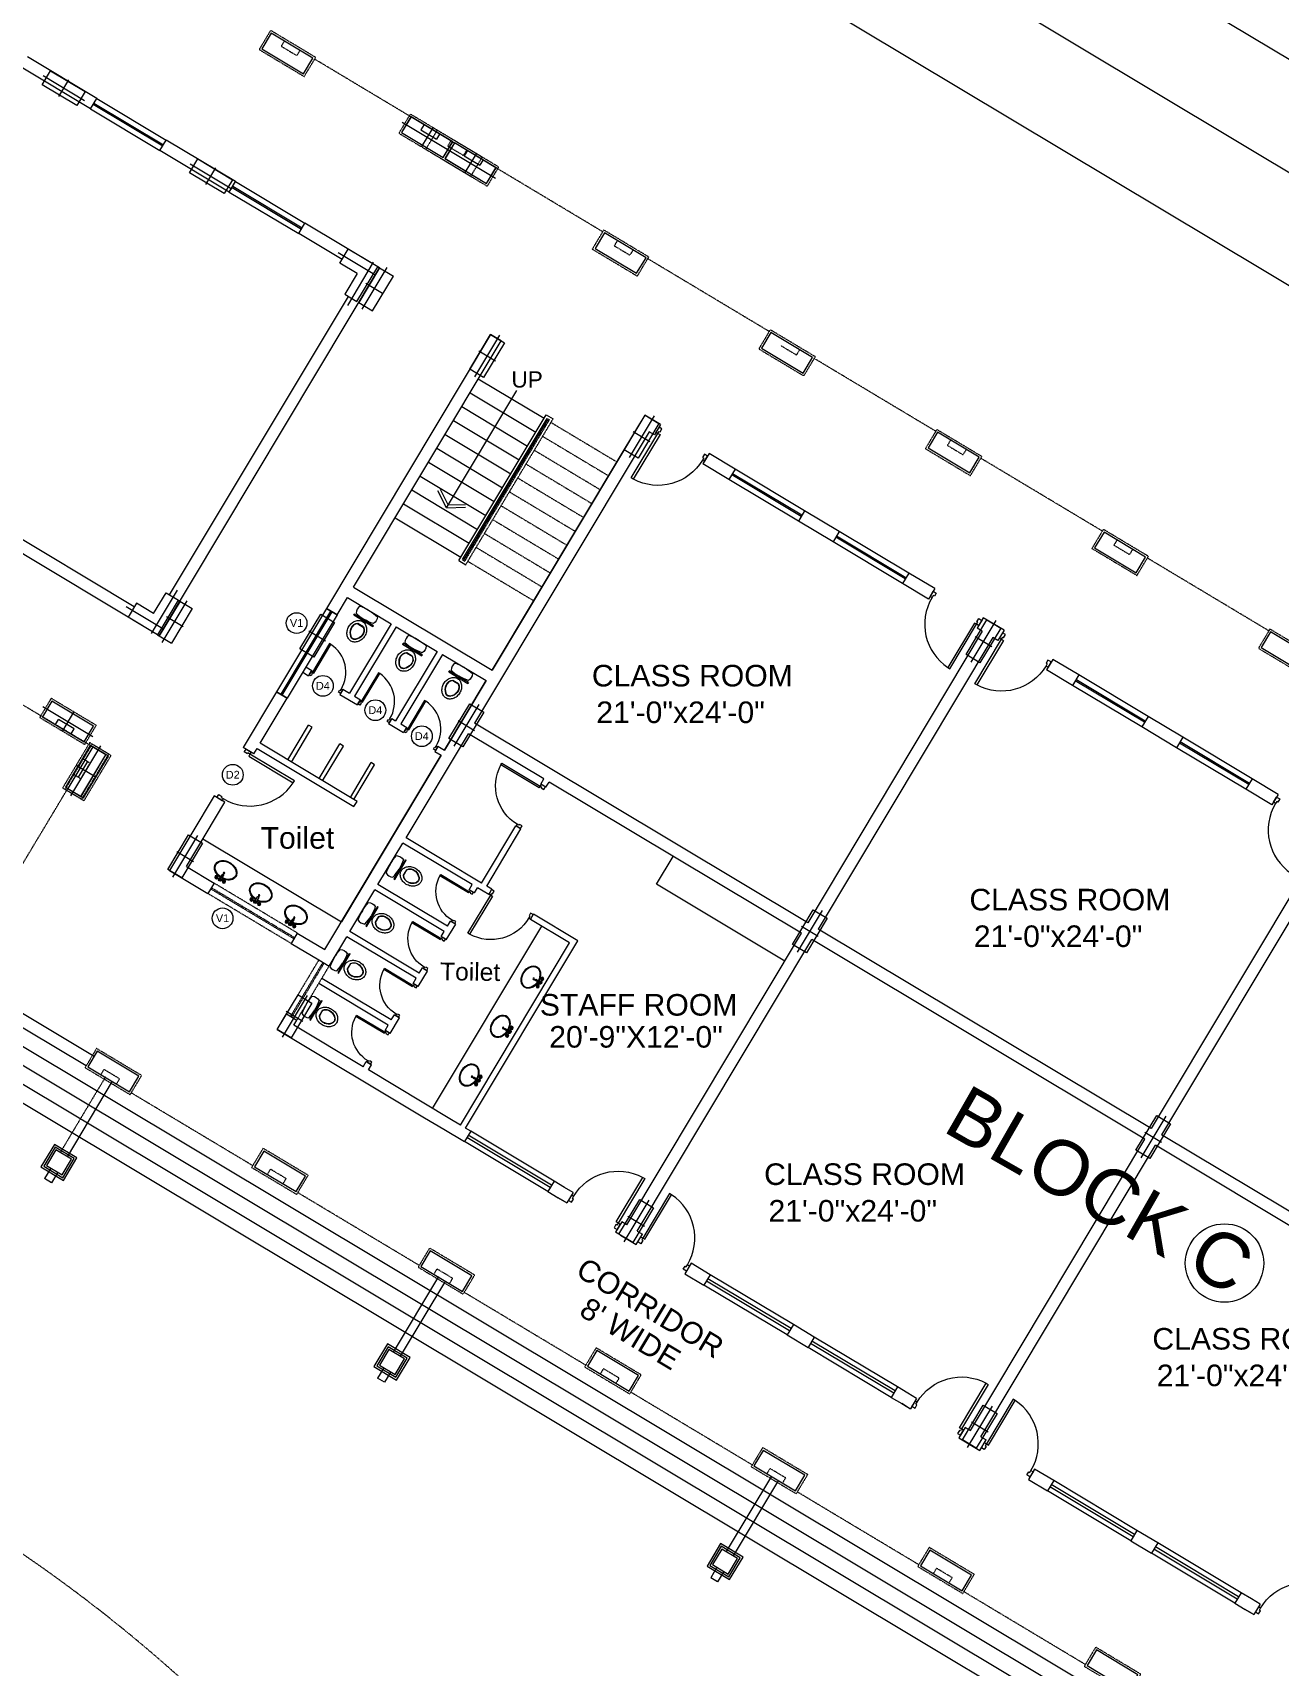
# Model space of a CAD drawing. Header units: inches. Extents: x -110725 to 51121, y 8404 to 44825.
# Drawn here: x 19856 to 20780, y 24195 to 25407 of the extents above; entities that cross this region are included whole.
import ezdxf
from ezdxf.enums import TextEntityAlignment as Align

# ---------------------------------------------------------------- set-up
doc = ezdxf.new("R2010")
doc.units = ezdxf.units.IN
doc.header["$LTSCALE"] = 0.1
doc.header["$MEASUREMENT"] = 0
doc.linetypes.add('DASHED', pattern=[0.75, 0.5, -0.25])
doc.linetypes.add('DASHED2', pattern=[0.375, 0.25, -0.125])
doc.layers.get('0').update_dxf_attribs({"color": 1, "lineweight": 0})
doc.layers.get('Defpoints').update_dxf_attribs({"lineweight": 0})
for name, color, linetype, lineweight in [('Col.', 4, 'Continuous', 0), ('dim', 252, 'Continuous', 0), ('DOOR', 32, 'Continuous', 0), ('FUR', 8, 'Continuous', 0), ('h', 8, 'Continuous', 0), ('HATCH', 5, 'Continuous', 5), ('PLUMBING', 8, 'Continuous', 0), ('stair', 5, 'Continuous', 0), ('TEXT', 3, 'Continuous', 0), ('WALL', 7, 'Continuous', 0), ('WIN', 160, 'Continuous', 0)]:
    doc.layers.add(name, color=color, linetype=linetype, lineweight=lineweight)
doc.styles.add('ARIAL', font='arial.ttf')
doc.styles.add('as', font='arial.ttf')
doc.styles.add('ATTR', font='romans.shx', dxfattribs={"width": 0.8, "height": 1.2})
doc.styles.add('EHSAN', font='arial.ttf', dxfattribs={"height": 54})
doc.dimstyles.new('DIM1', dxfattribs={"dimtxt": 54, "dimasz": 6, "dimexe": 6, "dimexo": 3, "dimgap": 1, "dimtad": 0, "dimzin": 0, "dimdsep": 46, "dimlunit": 4, "dimtxsty": 'EHSAN', "dimblk": 'ARCHTICK', "dimcen": 3, "dimdle": 6, "dimclrd": 4, "dimclre": 4, "dimclrt": 6, "dimadec": 0, "dimazin": 0, "dimtfac": 1, "dimtofl": 0, "dimtmove": 1, "dimatfit": 3, "dimldrblk": 'ARCHTICK', "dimfxl": 4, "dimtolj": 1, "dimtzin": 3, "dimlwd": -1, "dimlwe": -1, "dimarcsym": 0})

# ---------------------------------------------------------------- blocks, each defined once
blk = doc.blocks.new('_ArchTick')
at = {"color": 0, "linetype": 'ByBlock', "const_width": 0.15}
blk.add_lwpolyline([(-0.5, -0.5), (0.5, 0.5)], dxfattribs=at)
blk = doc.blocks.new('*D2189')
at = {"layer": 'Defpoints', "color": 0, "transparency": 16777216}
for p in [(19538.3, 26623.7), (19398.5, 26390.9, 1175.7), (22366.7, 24608.8, 1175.7)]:
    blk.add_point(p, dxfattribs=at)
at = {"layer": 'dim', "color": 4, "transparency": 16777216}
for p, q in [((19400.1, 26393.4), (19541.4, 26628.8)), ((19517.8, 26636.1), (20923.6, 25792)), ((22527, 24829.3), (21121.1, 25673.4)), ((22368.2, 24611.4), (22509.5, 24846.8))]:
    blk.add_line(p, q, dxfattribs=at)
at = {"layer": 'dim', "color": 4, "transparency": 16777216, "xscale": 24, "yscale": 24, "zscale": 24}
for p, rotation in [((19538.3, 26623.7), 149.019361839217), ((22506.5, 24841.6), 329.019361839217)]:
    blk.add_blockref('_ArchTick', p, dxfattribs=dict(at, rotation=rotation))
at = {"layer": 'dim', "color": 6, "transparency": 16777216, "insert": (21022.4, 25732.7), "char_height": 54, "attachment_point": 5, "rotation": 329.0194, "style": 'EHSAN'}
blk.add_mtext('\\A1;288\'-6"', dxfattribs=at)
blk = doc.blocks.new('D-1')
for points in [[(1.5, 34.9), (1.5, 1.9), (3, 1.9), (3, 34.9)], [(2.2, 0.4), (2.2, -1.9), (0, -1.9), (0, 1.9), (1.5, 1.9), (1.5, 0.4)], [(33.7, 0.4), (34.5, 0.4), (34.5, 1.9), (36, 1.9), (36, -1.9), (33.7, -1.9)]]:
    blk.add_lwpolyline(points, close=True)
blk.add_arc((1.5, 1.9), 33, 0, 87.3947)
blk = doc.blocks.new('fdg')
for p, q in [((-3.7, 1.5), (-4, 1.5)), ((-3.7, 1.2), (-4, 1.2)), ((-3.4, 1.8), (-3.4, 2)), ((-3.4, 0.9), (-3.4, 0.7)), ((-3.2, 1.8), (-3.2, 2)), ((-3.2, 0.9), (-3.2, 0.7)), ((-2.9, 1.5), (-2.6, 1.5)), ((-2.8, 1.2), (-2.6, 1.2)), ((-0.5, 5.4), (-0.5, 2.1)), ((0.5, 2.1), (0.5, 5.4)), ((2.8, 1.5), (2.6, 1.5)), ((2.9, 1.2), (2.6, 1.2)), ((3.2, 1.8), (3.2, 2)), ((3.2, 0.9), (3.2, 0.7)), ((3.4, 1.8), (3.4, 2)), ((3.4, 0.9), (3.4, 0.7)), ((3.7, 1.5), (4, 1.5)), ((3.7, 1.2), (4, 1.2))]:
    blk.add_line(p, q)
for centre, radius in [((-3.3, 1.4), 1.25), ((-4.2, 1.4), 0.253), ((-3.3, 1.4), 0.453), ((-3.3, 2.3), 0.253), ((-3.3, 0.5), 0.253), ((-2.4, 1.4), 0.253), ((0, 6.9), 0.544), ((0, 1.4), 0.453), ((3.3, 1.4), 1.25), ((2.4, 1.4), 0.253), ((3.3, 1.4), 0.453), ((3.3, 2.3), 0.253), ((3.3, 0.5), 0.253), ((4.2, 1.4), 0.253)]:
    blk.add_circle(centre, radius)
for centre, radius, start, end in [((-3.3, 1.4), 0.906, 105.2407, 164.2093), ((-3.3, 1.4), 0.906, 196.2342, 253.9047), ((-3.3, 1.4), 0.906, 16.4413, 74.0789), ((-3.3, 1.4), 0.906, 286.12, 344.0884), ((0, 1.4), 1.36, 109.6514, 70.3603), ((0, 1.4), 0.906, 120.3431, 59.7554), ((0, 5.4), 0.453, 0, 180), ((3.3, 1.4), 0.906, 106.12, 164.0884), ((3.3, 1.4), 0.906, 196.4412, 254.0789), ((3.3, 1.4), 0.906, 16.2342, 73.9047), ((3.3, 1.4), 0.906, 285.2407, 344.2093)]:
    blk.add_arc(centre, radius, start, end)
blk.add_ellipse((0, 9.4), major_axis=(-8.55, 0), ratio=0.719829, start_param=-4.659338, end_param=1.517745)
blk.add_open_spline([(0.5, 2.7), (1, 2.8), (1.5, 2.8), (3.3, 3.1), (4.5, 3.5), (6.6, 4.7), (7.4, 5.5), (8.5, 7), (8.8, 7.8), (9.1, 9.3), (9.1, 10.1), (8.6, 11.6), (8.2, 12.3), (7.1, 13.6), (6.4, 14.2), (4.7, 15.1), (3.8, 15.5), (1.9, 15.9), (0.9, 16.1), (-1.2, 16), (-2.2, 15.9), (-4.1, 15.4), (-5, 15), (-6.6, 14), (-7.2, 13.5), (-8.3, 12.1), (-8.7, 11.4), (-9.1, 9.9), (-9.1, 9.1), (-8.8, 7.5), (-8.4, 6.8), (-7.4, 5.5), (-6.7, 4.9), (-5.2, 3.9), (-4.3, 3.5), (-2.4, 2.9), (-1.4, 2.8), (-0.5, 2.7)], degree=3, knots=[-4.661485, -4.661485, -4.661485, -4.661485, -4.481024, -4.481024, -4.045821, -4.045821, -3.610618, -3.610618, -3.267968, -3.267968, -2.925319, -2.925319, -2.582669, -2.582669, -2.240019, -2.240019, -1.89737, -1.89737, -1.55472, -1.55472, -1.21207, -1.21207, -0.869421, -0.869421, -0.526771, -0.526771, -0.184121, -0.184121, 0.158528, 0.158528, 0.501178, 0.501178, 0.843828, 0.843828, 1.186477, 1.186477, 1.519892, 1.519892, 1.519892, 1.519892])
at = {"style": 'ATTR', "width": 0.8, "flags": 9}
blk.add_attdef('ESTCODE', (0, 1.4), '', height=0.0000181, rotation=180, dxfattribs=at)
blk = doc.blocks.new('WC')
at = {"color": 7}
blk.add_line((-8.3, 8), (-8.3, 8.8), dxfattribs=at)
for p, q in [((-8.3, 8.7), (8.3, 8.7)), ((8.3, 8), (-8.3, 7.9)), ((8.3, 8), (8.3, 8.7))]:
    blk.add_line(p, q)
blk.add_lwpolyline([(-0.1, 9.5, 0.117624), (2.4, 10.1, 0.104467), (4.7, 12, 0.090021), (6.2, 14.6, 0.081928), (6.7, 17.9, 0.081928), (6.2, 21.2, 0.090021), (4.7, 23.8, 0.104467), (2.4, 25.7, 0.117624), (-0.1, 26.3, 0.117624), (-2.7, 25.7, 0.104467), (-5, 23.8, 0.090021), (-6.4, 21.2, 0.081928), (-7, 17.9, 0.081928), (-6.4, 14.6, 0.090021), (-5, 12, 0.104467), (-2.7, 10.1, 0.117624)], format="xyb", close=True)
for points in [[(-5, 18.6, -0.16652), (-2.2, 23.5), (-2.2, 23.5, -0.177224), (0, 24.3)], [(5, 18.6, 0.16652), (2.2, 23.5), (2.2, 23.5, 0.177224), (0, 24.3)], [(-2.4, 12.5, -0.319055), (-4.9, 18.5, -0.319055)], [(-2.4, 12.7, -0.318165), (-4.7, 18.5, -0.318165)], [(-4.7, 18.5, -0.166722), (-2.1, 23.3, -0.177633), (0, 24, -0.211372)], [(4.7, 18.5, 0.166722), (2.1, 23.3, 0.177633), (0, 24, 0.211372)], [(2.4, 12.5, 0.319055), (4.9, 18.5, 0.319055)], [(2.4, 12.7, 0.318165), (4.7, 18.5, 0.318165)], [(-7.5, 0.7, -0.25), (-7.5, 6.7, -0.25)], [(-7.5, 6.7, -0.049862), (0, 7.5, -0.049862)], [(0, 0, -0.049876), (-7.5, 0.7, -0.049876)], [(7.5, 6.7, 0.049862), (0, 7.5, 0.049862)], [(0, 0, 0.049876), (7.5, 0.7, 0.049876)], [(7.5, 0.7, 0.25), (7.5, 6.7, 0.25)]]:
    blk.add_lwpolyline(points, format="xyb")
for points in [[(-2.4, 12.8), (2.4, 12.7)], [(2.4, 12.5), (-2.4, 12.5)]]:
    blk.add_lwpolyline(points)
blk = doc.blocks.new('44')
at = {"layer": 'Col.', "linetype": 'Continuous'}
blk.add_lwpolyline([(-24729.4, 37327.3), (-24729.4, 37339.3), (-24759.4, 37339.3), (-24759.4, 37327.3)], close=True, dxfattribs=at)
at = {"layer": 'dim', "linetype": 'Continuous'}
for p, q in [((-24744.4, 37340.5), (-24744.4, 37326.1)), ((-24762.4, 37333.3), (-24726.4, 37333.3))]:
    blk.add_line(p, q, dxfattribs=at)
blk = doc.blocks.new('444')
at = {"layer": 'Col.', "linetype": 'Continuous'}
blk.add_lwpolyline([(-25919.5, 38890.5), (-25907.9, 38883.5), (-25889.4, 38914.4), (-25901, 38921.4)], close=True, dxfattribs=at)
at = {"layer": 'dim', "linetype": 'Continuous'}
for p, q in [((-25915.5, 38883.9), (-25893.3, 38921)), ((-25911.4, 38906.6), (-25897.5, 38898.3))]:
    blk.add_line(p, q, dxfattribs=at)
blk = doc.blocks.new('6')
at = {"layer": 'Col.', "linetype": 'Continuous'}
blk.add_lwpolyline([(-25132.6, 38221.6), (-25125.6, 38233.2), (-25156.5, 38251.7), (-25163.5, 38240.1)], close=True, dxfattribs=at)
at = {"layer": 'dim', "linetype": 'Continuous'}
for p, q in [((-25163.1, 38247.8), (-25126, 38225.6)), ((-25140.4, 38243.6), (-25148.7, 38229.7))]:
    blk.add_line(p, q, dxfattribs=at)
blk = doc.blocks.new('A$C266513BC')
at = {"layer": 'WALL'}
for p, q in [((0, 52.1), (12.5, 58.5)), ((0, 52.1), (86.9, 0)), ((0, 52.1), (0.3, 38)), ((2, 50.9), (13.5, 56.7)), ((2, 50.9), (2.3, 38))]:
    blk.add_line(p, q, dxfattribs=at)

msp = doc.modelspace()

# ---------------------------------------------------------------- linework, layer by layer
at = {"color": 9}
for p, q in [((19255.11083, 26305.16784, -0.01849), (22292.64813, 24485.25311, 1.07221)), ((19218.10752, 26243.40728, -0.01849), (22255.64481, 24423.49255, 1.07221)), ((19181.1042, 26181.64671, -0.01849), (22218.64149, 24361.73198, 1.07221))]:
    msp.add_line(p, q, dxfattribs=at)
at = {"layer": 'Col.', "linetype": 'Continuous'}
for p, q in [((20136.1616, 25344.25793), (20129.22487, 25332.6764)), ((20167.04567, 25325.75999), (20136.1616, 25344.25793)), ((20129.22487, 25332.6764), (20160.10895, 25314.17846)), ((20145.82453, 25338.4968), (20143.51229, 25334.63629)), ((20145.82453, 25338.4968), (20143.51229, 25334.63629)), ((20143.51229, 25334.63629), (20155.09382, 25327.69956)), ((20143.51229, 25334.63629), (20155.09382, 25327.69956)), ((20157.40606, 25331.56007), (20155.09382, 25327.69956)), ((20157.40606, 25331.56007), (20155.09382, 25327.69956)), ((20160.10895, 25314.17846), (20167.04567, 25325.75999)), ((20168.33251, 25324.98924), (20161.39578, 25313.40771)), ((20199.21659, 25306.4913), (20168.33251, 25324.98924)), ((20177.99545, 25319.22811), (20175.68321, 25315.3676)), ((20161.39578, 25313.40771), (20192.27986, 25294.90977)), ((20175.68321, 25315.3676), (20187.26473, 25308.43087)), ((20175.68321, 25315.3676), (20187.26473, 25308.43087)), ((20189.57698, 25312.29138), (20187.26473, 25308.43087)), ((20189.57698, 25312.29138), (20187.26473, 25308.43087)), ((20192.27986, 25294.90977), (20199.21659, 25306.4913)), ((20083.50644, 25235.86524), (20089.65398, 25246.12916)), ((20111.50987, 25233.08284), (20089.65398, 25246.12916)), ((20096.35307, 25228.17078), (20083.50644, 25235.86524)), ((20096.35307, 25228.17078), (20083.50644, 25235.86524)), ((20096.35307, 25228.17078), (20087.11824, 25212.70302)), ((20096.09371, 25207.34409), (20111.50987, 25233.08284)), ((20112.79548, 25232.31005), (20097.38055, 25206.57334)), ((20107.67524, 25200.40736), (20123.09017, 25226.14407)), ((20112.79548, 25232.31005), (20123.09017, 25226.14407)), ((20087.11824, 25212.70302), (20096.09371, 25207.34409)), ((20097.38055, 25206.57334), (20107.67524, 25200.40736)), ((19945.28656, 24975.95082), (19954.56487, 24991.39254)), ((19954.56487, 24991.39254), (19964.85088, 24985.21208)), ((19932.43992, 24983.64528), (19926.27394, 24973.35059)), ((19945.28656, 24975.95082), (19932.43992, 24983.64528)), ((19945.28656, 24975.95082), (19932.43992, 24983.64528)), ((19963.52545, 24986.00872), (19948.11051, 24960.27202)), ((19963.52545, 24986.00872), (19948.11051, 24960.27202)), ((19964.85088, 24985.21208), (19949.39974, 24959.49706)), ((19973.82014, 24979.84274), (19958.4052, 24954.10604)), ((19973.82014, 24979.84274), (19958.4052, 24954.10604)), ((19963.52545, 24986.00872), (19973.82014, 24979.84274)), ((19963.52545, 24986.00872), (19973.82014, 24979.84274)), ((19949.39974, 24959.49706), (19926.29238, 24973.38137)), ((19955.60298, 24969.77183), (19955.58126, 24969.78484)), ((19948.11051, 24960.27202), (19958.4052, 24954.10604)), ((19948.11051, 24960.27202), (19958.4052, 24954.10604)), ((19869.75398, 24911.01597), (19862.81726, 24899.43444)), ((19900.63806, 24892.51803), (19869.75398, 24911.01597)), ((19862.81726, 24899.43444), (19893.70133, 24880.9365)), ((19872.48019, 24893.67331), (19874.79244, 24897.53382)), ((19886.37397, 24890.59709), (19874.79244, 24897.53382)), ((19884.06172, 24886.73658), (19886.37397, 24890.59709)), ((19893.70133, 24880.9365), (19900.63806, 24892.51803)), ((19898.32402, 24878.1888), (19879.82608, 24847.30473)), ((19891.40761, 24840.368), (19909.90555, 24871.25207)), ((19909.90555, 24871.25207), (19898.32402, 24878.1888)), ((19889.46719, 24854.64376), (19896.40392, 24866.22529)), ((19892.54341, 24868.53753), (19896.40392, 24866.22529)), ((19879.82608, 24847.30473), (19891.40761, 24840.368)), ((19885.60669, 24856.956), (19889.46719, 24854.64376))]:
    msp.add_line(p, q, dxfattribs=at)
at = {"layer": 'Col.', "linetype": 'Continuous', "elevation": 27.16259}
for points in [[(20096.35307, 25228.17078), (20087.11824, 25212.70302), (20096.09371, 25207.34409), (20111.50987, 25233.08284), (20089.65398, 25246.12916)], [(19945.28656, 24975.95082), (19954.56487, 24991.39254), (19964.85088, 24985.21208), (19949.39974, 24959.49706), (19926.29238, 24973.38137)]]:
    msp.add_lwpolyline(points, dxfattribs=at)
at = {"layer": 'dim', "linetype": 'Continuous'}
for p, q in [((20167.04567, 25325.75999), (20168.33251, 25324.98924)), ((20082.08369, 25243.71129), (20109.37919, 25227.36272)), ((20089.2296, 25204.45261), (20108.45301, 25236.6506)), ((20118.20111, 25232.56931), (20099.65974, 25201.71128)), ((20111.50987, 25233.08284), (20112.83548, 25232.28648)), ((20102.75882, 25220.84857), (20115.10203, 25213.43202)), ((19962.8351, 24993.42493), (19943.52117, 24961.28116)), ((19924.85119, 24981.19663), (19952.14669, 24964.84806)), ((19951.71998, 24954.61319), (19970.17446, 24985.52326)), ((19954.76521, 24973.75912), (19967.12924, 24966.37733))]:
    msp.add_line(p, q, dxfattribs=at)
at = {"layer": 'FUR'}
for p, q in [((20318.23903, 24775.35449), (20330.57099, 24795.94387)), ((20413.46494, 24718.31917), (20318.23903, 24775.35449))]:
    msp.add_line(p, q, dxfattribs=at)
at = {"layer": 'HATCH', "linetype": 'DASHED'}
msp.add_circle((19219.80314, 23357.89444), 1114.64012, dxfattribs=at)
msp.add_arc((19219.80314, 23357.89444), 1029.45919, 47.08479239, 87.17122986, dxfattribs=at)
at = {"layer": 'PLUMBING'}
for p, q in [((19981.86851, 24808.96928), (20084.67954, 24747.39087)), ((20152.18562, 24609.04374), (20233.11411, 24744.16158))]:
    msp.add_line(p, q, dxfattribs=at)
at = {"layer": 'stair'}
for p, q in [((20186.11661, 25149.98096), (20234.8805, 25120.77395)), ((20179.95063, 25139.68627), (20228.71452, 25110.47926)), ((20173.78465, 25129.39158), (20222.54854, 25100.18457)), ((20167.61867, 25119.09689), (20216.38256, 25089.88987)), ((20171.6792, 25015.25336), (20236.42199, 25123.34762)), ((20174.42265, 25015.94147), (20237.11011, 25120.60418)), ((20175.79437, 25016.28553), (20237.45417, 25119.23246)), ((20236.42199, 25123.34762), (20241.56934, 25120.26463)), ((20236.59628, 25119.74629), (20238.31206, 25118.71862)), ((20237.11011, 25120.60418), (20238.8259, 25119.57652)), ((20161.45269, 25108.80219), (20210.21658, 25079.59518)), ((20230.4303, 25109.4516), (20232.14608, 25108.42393)), ((20149.12073, 25088.21281), (20197.88462, 25059.0058)), ((20155.28671, 25098.5075), (20204.0506, 25069.30049)), ((20218.09834, 25088.86221), (20219.81412, 25087.83455)), ((20224.26432, 25099.1569), (20225.9801, 25098.12924)), ((20142.95475, 25077.91812), (20191.71864, 25048.71111)), ((20211.93236, 25078.56752), (20213.64814, 25077.53986)), ((20136.78877, 25067.62342), (20185.55266, 25038.41641)), ((20205.76638, 25068.27283), (20207.48216, 25067.24516)), ((20130.62279, 25057.32873), (20179.38668, 25028.12172)), ((20124.45681, 25047.03404), (20173.2207, 25017.82703)), ((20193.43442, 25047.68344), (20195.1502, 25046.65578)), ((20187.26844, 25037.38875), (20188.98422, 25036.36109)), ((20171.6792, 25015.25336), (20176.82655, 25012.17037)), ((20174.42265, 25015.94147), (20176.13843, 25014.91381)), ((20174.93648, 25016.79937), (20176.65226, 25015.7717)), ((20181.10246, 25027.09406), (20182.81824, 25026.06639))]:
    msp.add_line(p, q, dxfattribs=at)
at = {"layer": 'stair', "linetype": 'DASHED2'}
for p, q in [((20176.13843, 25014.91381), (20238.8259, 25119.57652)), ((20176.82655, 25012.17037), (20241.56934, 25120.26463)), ((20240.02785, 25117.69096), (20288.92763, 25088.40256)), ((20233.86187, 25107.39627), (20282.76165, 25078.10786)), ((20227.69589, 25097.10158), (20276.59567, 25067.81317)), ((20215.36392, 25076.51219), (20264.26371, 25047.22379)), ((20221.5299, 25086.80688), (20270.42969, 25057.51848)), ((20209.19794, 25066.2175), (20258.09773, 25036.92909)), ((20203.03196, 25055.92281), (20251.93175, 25026.6344)), ((20196.86598, 25045.62812), (20245.76577, 25016.33971)), ((20190.7, 25035.33342), (20239.59979, 25006.04502)), ((20184.53402, 25025.03873), (20233.43381, 24995.75033)), ((20178.36804, 25014.74404), (20227.26783, 24985.45563))]:
    msp.add_line(p, q, dxfattribs=at)
at = {"layer": 'stair', "elevation": 27.16259}
for points in [[(20278.79394, 21845.45053), (20447.05888, 21845.45053), (20616.92113, 22015.31279), (20616.92113, 23859.58394), (20760.51912, 24108.30295), (19268.92088, 25001.69199), (19079.53912, 24685.50107)], [(20278.79394, 21857.45053), (20442.08831, 21857.45053), (20604.92113, 22020.28335), (20604.92113, 23862.79933), (20744.22233, 24104.07608), (19273.04959, 24985.23132), (19089.83381, 24679.33509)], [(20278.79394, 21869.45053), (20437.11775, 21869.45053), (20592.92113, 22025.25392), (20592.92113, 23866.01472), (20727.92554, 24099.84922), (19277.1783, 24968.77065), (19100.1285, 24673.16911)], [(20278.79394, 21881.45053), (20432.14719, 21881.45053), (20580.92113, 22030.22448), (20580.92113, 23869.23011), (20711.62875, 24095.62235), (19281.30702, 24952.30997), (19110.42319, 24667.00313)]]:
    msp.add_lwpolyline(points, dxfattribs=at)
at = {"layer": 'TEXT'}
for centre, radius in [((20051.3034, 24968.90315, 27.16259), 7.69524), ((20070.82143, 24922.33561, 27.16259), 7.69524), ((20109.73308, 24904.30814, 27.16259), 7.69524), ((20144.2228, 24885.04352, 27.16259), 7.69524), ((20003.97437, 24856.41178, 27.16259), 7.69524), ((19996.40502, 24749.99637, 27.16259), 7.69524), ((20739.61185, 24494.34122), 29.08542)]:
    msp.add_circle(centre, radius, dxfattribs=at)
at = {"layer": 'WALL'}
for p, q in [((19898.44497, 25350.17783), (19846.97151, 25381.00773)), ((19903.06946, 25357.89885), (19851.596, 25388.72875)), ((19898.44497, 25350.17783), (19903.06946, 25357.89885)), ((19949.91843, 25319.34793), (19954.54292, 25327.06895)), ((20001.39189, 25288.51803), (19949.91843, 25319.34793)), ((20006.01638, 25296.23905), (19954.54292, 25327.06895)), ((20001.39189, 25288.51803), (20006.01638, 25296.23905)), ((20052.86536, 25257.68813), (20057.48984, 25265.40915)), ((20085.03627, 25238.41944), (20052.86536, 25257.68813)), ((20112.82381, 25232.267), (20057.48984, 25265.40915)), ((19949.42534, 24959.45766), (20112.82381, 25232.267)), ((20106.6695, 25221.99179), (20106.64777, 25222.0048)), ((19957.13637, 24989.84743), (20089.69404, 25211.16511)), ((20195.18135, 25182.93916), (20073.44486, 24979.68848)), ((20093.6269, 24995.56058), (20203.03826, 25178.23328)), ((20203.03826, 25178.23328), (20195.18135, 25182.93916)), ((20309.73782, 25123.14714), (20196.43793, 24933.98217)), ((20196.43793, 24933.98217), (20305.88408, 25116.71296)), ((20321.31935, 25116.21041), (20309.73782, 25123.14714)), ((20321.31935, 25116.21041), (20316.69486, 25108.48939)), ((20312.83435, 25110.80164), (20183.34877, 24894.6131)), ((20316.69486, 25108.48939), (20312.83435, 25110.80164)), ((19949.42534, 24959.45766), (19730.48594, 25090.59086)), ((19930.88676, 24981.05214), (19735.11043, 25098.31188)), ((20196.43793, 24933.98217), (20294.32287, 25097.41041)), ((20357.35077, 25094.62948), (20352.72628, 25086.90846)), ((20376.65332, 25083.06827), (20357.35077, 25094.62948)), ((20372.02883, 25075.34725), (20352.72628, 25086.90846)), ((20376.65332, 25083.06827), (20372.02883, 25075.34725)), ((20428.12678, 25052.23837), (20423.50229, 25044.51735)), ((20453.86351, 25036.82342), (20428.12678, 25052.23837)), ((20449.23902, 25029.1024), (20423.50229, 25044.51735)), ((20453.86351, 25036.82342), (20449.23902, 25029.1024)), ((20505.33697, 25005.99352), (20500.71248, 24998.2725)), ((20524.63952, 24994.43231), (20505.33697, 25005.99352)), ((20093.6269, 24995.56058), (20196.43793, 24933.98217)), ((20520.01503, 24986.71129), (20500.71248, 24998.2725)), ((20524.63952, 24994.43231), (20520.01503, 24986.71129)), ((20081.30177, 24974.9826), (20073.44486, 24979.68848)), ((20073.44486, 24979.68848), (20081.30177, 24974.9826)), ((20081.30177, 24974.9826), (20089.00242, 24987.83956)), ((20089.00242, 24987.83956), (20121.34251, 24968.46955)), ((20121.34251, 24968.46955), (20090.51261, 24916.99608)), ((20560.67094, 24972.85137), (20556.04645, 24965.13036)), ((20576.11298, 24963.6024), (20560.67094, 24972.85137)), ((20125.20302, 24966.1573), (20094.37312, 24914.68384)), ((20125.20302, 24966.1573), (20155.61285, 24947.94341)), ((20559.90696, 24962.81811), (20430.42138, 24746.62958)), ((20567.62798, 24958.19363), (20438.1424, 24742.00509)), ((20559.90696, 24962.81811), (20556.04645, 24965.13036)), ((20571.48849, 24955.88139), (20567.62798, 24958.19363)), ((20576.11298, 24963.6024), (20571.48849, 24955.88139)), ((20155.61285, 24947.94341), (20124.78295, 24896.46995)), ((20159.47336, 24945.63117), (20128.64346, 24894.15771)), ((20159.47336, 24945.63117), (20191.81345, 24926.26115)), ((20055.86028, 24932.50559), (20060.23312, 24929.88649)), ((20058.17252, 24936.3661), (20062.54536, 24933.747)), ((20062.54536, 24933.747), (20060.23312, 24929.88649)), ((20612.1444, 24942.02147), (20607.51992, 24934.30045)), ((20626.82246, 24922.73924), (20607.51992, 24934.30045)), ((20631.44695, 24930.46026), (20612.1444, 24942.02147)), ((20631.44695, 24930.46026), (20626.82246, 24922.73924)), ((20085.70842, 24919.87354), (20083.39617, 24916.01303)), ((20085.70842, 24919.87354), (20090.51261, 24916.99608)), ((20191.81345, 24926.26115), (20160.98354, 24874.78769)), ((20160.98354, 24874.78769), (20191.81345, 24926.26115)), ((20036.44898, 24917.92032), (20011.77823, 24876.73015)), ((20024.25963, 24879.74529), (20044.30589, 24913.21444)), ((20044.30589, 24913.21444), (20036.44898, 24917.92032)), ((20036.44898, 24917.92032), (20044.30589, 24913.21444)), ((20083.39617, 24916.01303), (20096.43371, 24908.20423)), ((20094.37312, 24914.68384), (20098.74596, 24912.06474)), ((20098.74596, 24912.06474), (20096.43371, 24908.20423)), ((20121.90901, 24898.19128), (20119.59677, 24894.33078)), ((20119.59677, 24894.33078), (20130.70405, 24887.67809)), ((20121.90901, 24898.19128), (20124.78295, 24896.46995)), ((20128.64346, 24894.15771), (20133.0163, 24891.5386)), ((20430.42138, 24746.62958), (20183.34877, 24894.6131)), ((20682.92041, 24899.63036), (20678.29593, 24891.90934)), ((20708.65714, 24884.21541), (20682.92041, 24899.63036)), ((20044.84901, 24867.41333), (20060.26396, 24893.15006)), ((20047.42268, 24865.87184), (20062.83764, 24891.60857)), ((20062.83764, 24891.60857), (20060.26396, 24893.15006)), ((20133.0163, 24891.5386), (20130.70405, 24887.67809)), ((20132.47943, 24809.68189), (20178.72428, 24886.89208)), ((20234.70167, 24853.36456), (20178.72428, 24886.89208)), ((20704.03266, 24876.49439), (20678.29593, 24891.90934)), ((20708.65714, 24884.21541), (20704.03266, 24876.49439)), ((20019.63514, 24872.02427), (20011.77823, 24876.73015)), ((20019.63514, 24872.02427), (20021.94738, 24875.88478)), ((20021.94738, 24875.88478), (20093.87433, 24832.80432)), ((20096.18658, 24836.66482), (20024.25963, 24879.74529)), ((20068.01207, 24853.53988), (20083.42702, 24879.27661)), ((20070.58574, 24851.99838), (20086.00069, 24877.73511)), ((20072.34758, 24726.80149), (20158.6713, 24870.92718)), ((20086.00069, 24877.73511), (20083.42702, 24879.27661)), ((20158.6713, 24870.92718), (20084.67954, 24747.39087)), ((20156.17935, 24877.66515), (20153.86711, 24873.80464)), ((20153.86711, 24873.80464), (20158.6713, 24870.92718)), ((20156.17935, 24877.66515), (20160.98354, 24874.78769)), ((20091.17513, 24839.66642), (20106.59008, 24865.40315)), ((20093.7488, 24838.12493), (20109.16375, 24863.86166)), ((20109.16375, 24863.86166), (20106.59008, 24865.40315)), ((20232.38943, 24849.50405), (20234.70167, 24853.36456)), ((20236.24994, 24847.19181), (20232.38943, 24849.50405)), ((20236.24994, 24847.19181), (20238.56218, 24851.05232)), ((20425.7969, 24738.90856), (20238.56218, 24851.05232)), ((20760.1306, 24853.38551), (20755.50612, 24845.66449)), ((20774.80867, 24834.10328), (20755.50612, 24845.66449)), ((20779.43315, 24841.8243), (20760.1306, 24853.38551)), ((19990.1973, 24840.69873), (19957.05515, 24785.36476)), ((19969.53655, 24788.3799), (19998.05421, 24835.99285)), ((19998.05421, 24835.99285), (19990.1973, 24840.69873)), ((20093.87433, 24832.80432), (20096.18658, 24836.66482)), ((20779.43315, 24841.8243), (20774.80867, 24834.10328)), ((20188.45682, 24776.15437), (20132.47943, 24809.68189)), ((20188.45682, 24776.15437), (20213.89149, 24818.61998)), ((20192.31733, 24773.84213), (20217.752, 24816.30774)), ((20217.752, 24816.30774), (20213.89149, 24818.61998)), ((20814.7006, 24810.2101), (20685.21501, 24594.02157)), ((20111.66925, 24774.9373), (20130.16719, 24805.82138)), ((20181.64065, 24774.99148), (20130.16719, 24805.82138)), ((20822.42162, 24805.58562), (20692.93603, 24589.39708)), ((19957.05515, 24785.36476), (19985.4335, 24768.36762)), ((19957.05515, 24785.36476), (19985.4335, 24768.36762)), ((19969.53655, 24788.3799), (19990.05799, 24776.08863)), ((19990.05799, 24776.08863), (19985.4335, 24768.36762)), ((20163.14271, 24744.1074), (20111.66925, 24774.9373)), ((20179.32841, 24771.13097), (20181.64065, 24774.99148)), ((20196.17784, 24771.52989), (20192.31733, 24773.84213)), ((20090.85906, 24740.19272), (20109.357, 24771.07679)), ((20160.83047, 24740.24689), (20109.357, 24771.07679)), ((20183.18892, 24768.81873), (20179.32841, 24771.13097)), ((20183.18892, 24768.81873), (20185.50116, 24772.67924)), ((20193.8656, 24767.66938), (20185.50116, 24772.67924)), ((20193.8656, 24767.66938), (20196.17784, 24771.52989)), ((20224.74967, 24749.17144), (20227.06192, 24753.03195)), ((20253.70349, 24731.82962), (20224.74967, 24749.17144)), ((20259.87625, 24733.37788), (20227.06192, 24753.03195)), ((20051.82614, 24739.09275), (20047.20166, 24731.37173)), ((20051.82614, 24739.09275), (20072.34758, 24726.80149)), ((20142.33253, 24709.36282), (20090.85906, 24740.19272)), ((20158.51822, 24736.38638), (20160.83047, 24740.24689)), ((20162.37873, 24734.07414), (20169.31546, 24745.65567)), ((20163.14271, 24744.1074), (20165.45495, 24747.96791)), ((20169.31546, 24745.65567), (20165.45495, 24747.96791)), ((20296.31131, 24522.72002), (20425.7969, 24738.90856)), ((20685.21501, 24594.02157), (20438.1424, 24742.00509)), ((20047.20166, 24731.37173), (20067.72309, 24719.08047)), ((20075.44411, 24714.45599), (20088.54682, 24736.33221)), ((20140.02028, 24705.50231), (20088.54682, 24736.33221)), ((20162.37873, 24734.07414), (20158.51822, 24736.38638)), ((20172.775, 24596.71178), (20253.70349, 24731.82962)), ((20176.63551, 24594.39954), (20259.87625, 24733.37788)), ((20304.03233, 24518.09553), (20433.51791, 24734.28407)), ((20680.59053, 24586.30055), (20433.51791, 24734.28407)), ((20067.72309, 24719.08047), (20075.44411, 24714.45599)), ((20142.33253, 24709.36282), (20144.64477, 24713.22333)), ((20148.50528, 24710.91108), (20144.64477, 24713.22333)), ((19895.20621, 24640.56775), (19794.53987, 24700.8616)), ((19901.11753, 24647.51802), (19806.88538, 24703.95813)), ((20119.2101, 24670.75772), (20067.73664, 24701.58762)), ((20121.52234, 24674.61823), (20070.04888, 24705.44813)), ((20137.70804, 24701.6418), (20140.02028, 24705.50231)), ((20141.56855, 24699.32955), (20137.70804, 24701.6418)), ((20141.56855, 24699.32955), (20148.50528, 24710.91108)), ((20036.89319, 24667.60701), (20043.82992, 24679.18854)), ((20043.82992, 24679.18854), (20051.55094, 24674.56405)), ((20120.75837, 24664.58497), (20127.69509, 24676.1665)), ((20121.52234, 24674.61823), (20123.83458, 24678.47874)), ((20127.69509, 24676.1665), (20123.83458, 24678.47874)), ((20036.89319, 24667.60701), (20146.2743, 24602.09347)), ((20049.2387, 24670.70354), (20051.55094, 24674.56405)), ((20100.71216, 24639.87364), (20049.2387, 24670.70354)), ((20116.89786, 24666.89721), (20119.2101, 24670.75772)), ((20120.75837, 24664.58497), (20116.89786, 24666.89721)), ((20100.71216, 24639.87364), (20103.0244, 24643.73415)), ((20106.88491, 24641.42191), (20103.0244, 24643.73415)), ((20104.57267, 24637.5614), (20106.88491, 24641.42191)), ((20165.05399, 24601.33627), (20104.57267, 24637.5614)), ((20146.2743, 24602.09347), (20160.4295, 24593.61525)), ((20160.4295, 24593.61525), (20175.87154, 24584.36628)), ((20172.775, 24596.71178), (20165.05399, 24601.33627)), ((20180.49602, 24592.0873), (20175.87154, 24584.36628)), ((20180.49602, 24592.0873), (20176.63551, 24594.39954)), ((20551.10494, 24370.11201), (20680.59053, 24586.30055)), ((20558.82596, 24365.48752), (20688.31155, 24581.67606)), ((20935.38416, 24433.69254), (20688.31155, 24581.67606)), ((20940.00865, 24441.41356), (20692.93603, 24589.39708)), ((20242.26418, 24555.09142), (20237.63969, 24547.3704)), ((20249.9852, 24550.46693), (20242.26418, 24555.09142)), ((20237.63969, 24547.3704), (20245.36071, 24542.74591)), ((20250.50806, 24539.66292), (20245.36071, 24542.74591)), ((20245.36071, 24542.74591), (20251.79489, 24538.89217)), ((20256.41938, 24546.61319), (20249.9852, 24550.46693)), ((20256.41938, 24546.61319), (20251.79489, 24538.89217)), ((20292.4508, 24525.03226), (20287.82632, 24517.31124)), ((20296.31131, 24522.72002), (20292.4508, 24525.03226)), ((20299.40785, 24510.37452), (20287.82632, 24517.31124)), ((20291.68683, 24514.999), (20303.26836, 24508.06227)), ((20303.26836, 24508.06227), (20307.89284, 24515.78329)), ((20304.03233, 24518.09553), (20307.89284, 24515.78329)), ((20343.92426, 24494.20236), (20339.29978, 24486.48134)), ((20343.92426, 24494.20236), (20339.29978, 24486.48134)), ((20339.29978, 24486.48134), (20353.45498, 24478.00312)), ((20358.07946, 24485.72414), (20343.92426, 24494.20236)), ((20358.07946, 24485.72414), (20353.45498, 24478.00312)), ((20419.84762, 24448.72826), (20415.22313, 24441.00724)), ((20435.28966, 24439.47929), (20419.84762, 24448.72826)), ((20415.22313, 24441.00724), (20430.66517, 24431.75827)), ((20435.28966, 24439.47929), (20430.66517, 24431.75827)), ((20497.05781, 24402.48341), (20492.43333, 24394.76239)), ((20504.77883, 24397.85892), (20497.05781, 24402.48341)), ((20511.21301, 24394.00518), (20504.77883, 24397.85892)), ((20492.43333, 24394.76239), (20500.15434, 24390.1379)), ((20505.30169, 24387.05491), (20500.15434, 24390.1379)), ((20500.15434, 24390.1379), (20506.58853, 24386.28416)), ((20511.21301, 24394.00518), (20506.58853, 24386.28416)), ((20511.21301, 24394.00518), (20506.58853, 24386.28416)), ((20547.24443, 24372.42425), (20542.61995, 24364.70323)), ((20542.61995, 24364.70323), (20558.06199, 24355.45426)), ((20551.10494, 24370.11201), (20547.24443, 24372.42425)), ((20547.24443, 24372.42425), (20551.10494, 24370.11201)), ((20558.06199, 24355.45426), (20562.68647, 24363.17528)), ((20558.82596, 24365.48752), (20562.68647, 24363.17528)), ((20598.7179, 24341.59435), (20594.09341, 24333.87333)), ((20598.7179, 24341.59435), (20594.09341, 24333.87333)), ((20598.7179, 24341.59435), (20594.09341, 24333.87333)), ((20612.8731, 24333.11613), (20598.7179, 24341.59435)), ((20594.09341, 24333.87333), (20608.24861, 24325.39511)), ((20612.8731, 24333.11613), (20608.24861, 24325.39511)), ((20674.64125, 24296.12025), (20670.01677, 24288.39923)), ((20670.01677, 24288.39923), (20685.4588, 24279.15026)), ((20690.08329, 24286.87128), (20674.64125, 24296.12025)), ((20690.08329, 24286.87128), (20685.4588, 24279.15026)), ((20751.85144, 24249.8754), (20747.22696, 24242.15438)), ((20747.22696, 24242.15438), (20754.94798, 24237.52989)), ((20759.57246, 24245.25091), (20751.85144, 24249.8754)), ((20766.00664, 24241.39717), (20759.57246, 24245.25091)), ((20766.00664, 24241.39717), (20761.38216, 24233.67615)), ((20766.00664, 24241.39717), (20761.38216, 24233.67615)), ((20766.00664, 24241.39717), (20761.38216, 24233.67615)), ((20760.09532, 24234.4469), (20754.94798, 24237.52989)), ((20754.94798, 24237.52989), (20761.38216, 24233.67615))]:
    msp.add_line(p, q, dxfattribs=at)
at = {"layer": 'WALL', "elevation": 27.16259}
for points in [[(20032.53843, 25406.32277), (20025.6017, 25394.74124), (20056.48578, 25376.2433), (20063.42251, 25387.82483)], [(20279.61104, 25258.33924), (20272.67432, 25246.75772), (20303.55839, 25228.25977), (20310.49512, 25239.8413)], [(20403.14735, 25184.34748), (20396.21062, 25172.76595), (20427.0947, 25154.26801), (20434.03143, 25165.84954)], [(20526.68366, 25110.35572), (20519.74693, 25098.77419), (20550.63101, 25080.27625), (20557.56773, 25091.85778)], [(20650.21996, 25036.36396), (20643.28324, 25024.78243), (20674.16731, 25006.28449), (20681.10404, 25017.86602)], [(20773.75627, 24962.37219), (20766.81954, 24950.79067), (20797.70362, 24932.29273), (20804.64035, 24943.87425)], [(19881.59955, 24846.21605), (19893.18108, 24839.27932), (19911.67902, 24870.16339), (19900.09749, 24877.10012)], [(19927.37712, 24621.29906), (19934.31385, 24632.88059), (19903.42978, 24651.37853), (19896.49305, 24639.797)], [(19884.30582, 24571.28166), (19872.72429, 24578.21838), (19865.78756, 24566.63685), (19877.36909, 24559.70013)], [(20050.89753, 24547.31682), (20057.83425, 24558.89835), (20026.95018, 24577.39629), (20020.01345, 24565.81476)], [(20174.41793, 24473.33459), (20181.35466, 24484.91612), (20150.47058, 24503.41406), (20143.53385, 24491.83253)], [(20131.34663, 24423.31718), (20119.7651, 24430.25391), (20112.82837, 24418.67238), (20124.4099, 24411.73565)], [(20297.93833, 24399.35235), (20304.87506, 24410.93388), (20273.99098, 24429.43182), (20267.05426, 24417.85029)], [(20421.45873, 24325.37012), (20428.39546, 24336.95164), (20397.51139, 24355.44958), (20390.57466, 24343.86806)], [(20378.38743, 24275.35271), (20366.8059, 24282.28944), (20359.86917, 24270.70791), (20371.4507, 24263.77118)], [(20544.97914, 24251.38788), (20551.91586, 24262.96941), (20521.03179, 24281.46735), (20514.09506, 24269.88582)], [(20668.48788, 24177.38617), (20675.4246, 24188.9677), (20644.54053, 24207.46564), (20637.6038, 24195.88411)]]:
    msp.add_lwpolyline(points, close=True, dxfattribs=at)
at = {"layer": 'WIN', "linetype": 'DASHED2'}
for p, q in [((20042.1897, 25400.54216), (20039.87746, 25396.68165)), ((20039.87746, 25396.68165), (20051.45899, 25389.74492)), ((20053.77123, 25393.60543), (20051.45899, 25389.74492)), ((20165.72601, 25326.5504), (20163.41377, 25322.68989)), ((20163.41377, 25322.68989), (20174.9953, 25315.75316)), ((20177.30754, 25319.61367), (20174.9953, 25315.75316)), ((20177.99545, 25319.22811), (20175.68321, 25315.3676)), ((20289.26232, 25252.55864), (20286.95008, 25248.69813)), ((20286.95008, 25248.69813), (20298.5316, 25241.7614)), ((20300.84385, 25245.62191), (20298.5316, 25241.7614)), ((19898.81066, 24877.87087), (19371.63663, 25193.62044)), ((20410.48638, 25174.70637), (20422.06791, 25167.76964)), ((20424.38015, 25171.63015), (20422.06791, 25167.76964)), ((20536.33493, 25104.57511), (20534.02269, 25100.7146)), ((20534.02269, 25100.7146), (20545.60422, 25093.77788)), ((20547.91646, 25097.63839), (20545.60422, 25093.77788)), ((20659.87124, 25030.58335), (20657.559, 25026.72284)), ((20657.559, 25026.72284), (20669.14052, 25019.78611)), ((20671.45277, 25023.64662), (20669.14052, 25019.78611)), ((19891.24067, 24853.55508), (19898.1774, 24865.13661)), ((19894.31689, 24867.44885), (19898.1774, 24865.13661)), ((19807.60779, 24722.67974), (19881.59955, 24846.21605)), ((19887.38016, 24855.86732), (19891.24067, 24853.55508)), ((20051.82614, 24739.09275), (19990.05799, 24776.08863)), ((20047.20166, 24731.37173), (19985.4335, 24768.36762)), ((20049.25698, 24734.8033), (19987.48883, 24771.79918)), ((20049.77082, 24735.66119), (19988.00266, 24772.65707)), ((20067.72309, 24719.08047), (20043.82992, 24679.18854)), ((20070.72571, 24717.28206), (20046.83254, 24677.39013)), ((20071.5836, 24716.76823), (20047.69043, 24676.8763)), ((20051.55094, 24674.56405), (20075.44411, 24714.45599)), ((19909.4689, 24632.2689), (19875.94138, 24576.29151)), ((19906.14432, 24634.01639), (19908.45656, 24637.8769)), ((19920.03809, 24630.94018), (19908.45656, 24637.8769)), ((19917.72585, 24627.07967), (19920.03809, 24630.94018)), ((20018.72661, 24566.58551), (19928.66396, 24620.52831)), ((20029.66472, 24560.03416), (20031.97697, 24563.89467)), ((20043.5585, 24556.95794), (20031.97697, 24563.89467)), ((20041.24625, 24553.09743), (20043.5585, 24556.95794)), ((20142.24702, 24492.60328), (20052.18436, 24546.54608)), ((20153.18513, 24486.05192), (20155.49737, 24489.91243)), ((20167.0789, 24482.9757), (20155.49737, 24489.91243)), ((20164.76666, 24479.11519), (20167.0789, 24482.9757)), ((20265.76742, 24418.62104), (20175.70477, 24472.56384)), ((20276.70553, 24412.06969), (20279.01777, 24415.9302)), ((20290.5993, 24408.99347), (20279.01777, 24415.9302)), ((20288.28706, 24405.13296), (20290.5993, 24408.99347)), ((20389.28782, 24344.6388), (20299.22517, 24398.5816)), ((20400.22593, 24338.08745), (20402.53817, 24341.94796)), ((20414.1197, 24335.01123), (20402.53817, 24341.94796)), ((20411.80746, 24331.15072), (20414.1197, 24335.01123)), ((20512.80822, 24270.65657), (20422.74557, 24324.59937)), ((20523.74633, 24264.10521), (20526.05858, 24267.96572)), ((20537.64011, 24261.02899), (20526.05858, 24267.96572)), ((20535.32786, 24257.16849), (20537.64011, 24261.02899)), ((20636.32863, 24196.67433), (20546.26597, 24250.61713))]:
    msp.add_line(p, q, dxfattribs=at)
at = {"layer": 'WIN'}
for p, q in [((19901.01413, 25354.46729), (19952.48759, 25323.63739)), ((19903.06946, 25357.89885), (19954.54292, 25327.06895)), ((19898.44497, 25350.17783), (19949.91843, 25319.34793)), ((19900.5003, 25353.6094), (19951.97376, 25322.7795)), ((20006.01638, 25296.23905), (20057.48984, 25265.40915)), ((20001.39189, 25288.51803), (20052.86536, 25257.68813)), ((20003.44722, 25291.94959), (20054.92068, 25261.11969)), ((20003.96105, 25292.80749), (20055.43451, 25261.97758)), ((20425.55762, 25047.94891), (20374.08416, 25078.77882)), ((20426.07145, 25048.80681), (20374.59799, 25079.63671)), ((20428.12678, 25052.23837), (20376.65332, 25083.06827)), ((20423.50229, 25044.51735), (20372.02883, 25075.34725)), ((20500.71248, 24998.2725), (20449.23902, 25029.1024)), ((20502.76781, 25001.70406), (20451.29435, 25032.53396)), ((20503.28164, 25002.56195), (20451.80818, 25033.39186)), ((20505.33697, 25005.99352), (20453.86351, 25036.82342)), ((20073.44486, 24979.68848), (20036.44898, 24917.92032)), ((20076.51543, 24977.84937), (20039.51954, 24916.08122)), ((20077.37332, 24977.33554), (20040.37744, 24915.56738)), ((20081.30177, 24974.9826), (20044.30589, 24913.21444)), ((20682.92041, 24899.63036), (20631.44695, 24930.46026)), ((20678.29593, 24891.90934), (20626.82246, 24922.73924)), ((20680.35125, 24895.3409), (20628.87779, 24926.17081)), ((20680.86508, 24896.1988), (20629.39162, 24927.0287)), ((20760.1306, 24853.38551), (20708.65714, 24884.21541)), ((20755.50612, 24845.66449), (20704.03266, 24876.49439)), ((20757.56144, 24849.09605), (20706.08798, 24879.92595)), ((20758.07528, 24849.95394), (20706.60181, 24880.78385)), ((20242.26418, 24555.09142), (20180.49602, 24592.0873)), ((20237.63969, 24547.3704), (20175.87154, 24584.36628)), ((20239.4381, 24550.37302), (20177.66995, 24587.3689)), ((20240.46577, 24552.0888), (20178.69761, 24589.08468)), ((20418.04921, 24445.72564), (20356.28105, 24482.72152)), ((20419.84762, 24448.72826), (20358.07946, 24485.72414)), ((20415.22313, 24441.00724), (20353.45498, 24478.00312)), ((20417.02154, 24444.00986), (20355.25339, 24481.00574)), ((20494.23174, 24397.76501), (20432.46358, 24434.76089)), ((20495.2594, 24399.48079), (20433.49125, 24436.47667)), ((20497.05781, 24402.48341), (20435.28966, 24439.47929)), ((20492.43333, 24394.76239), (20430.66517, 24431.75827)), ((20670.01677, 24288.39923), (20608.24861, 24325.39511)), ((20671.81518, 24291.40185), (20610.04702, 24328.39773)), ((20672.84284, 24293.11763), (20611.07469, 24330.11351)), ((20674.64125, 24296.12025), (20612.8731, 24333.11613)), ((20747.22696, 24242.15438), (20685.4588, 24279.15026)), ((20749.02537, 24245.157), (20687.25722, 24282.15288)), ((20750.05303, 24246.87278), (20688.28488, 24283.86866)), ((20751.85144, 24249.8754), (20690.08329, 24286.87128))]:
    msp.add_line(p, q, dxfattribs=at)
at = {"layer": 'WIN', "linetype": 'Continuous'}
for p, q in [((19914.61625, 24629.18591), (19881.08873, 24573.20852)), ((19869.00466, 24564.70999), (19864.38017, 24556.98897)), ((19869.52752, 24553.90598), (19864.38017, 24556.98897)), ((19874.152, 24561.627), (19869.52752, 24553.90598)), ((20156.50971, 24484.30443), (20122.98219, 24428.32704)), ((20161.65705, 24481.22144), (20128.12953, 24425.24405)), ((20116.04546, 24416.74551), (20111.42098, 24409.02449)), ((20121.19281, 24413.66252), (20116.56832, 24405.9415)), ((20116.56832, 24405.9415), (20111.42098, 24409.02449)), ((20403.55051, 24336.33996), (20370.02299, 24280.36257)), ((20408.69786, 24333.25697), (20375.17034, 24277.27958)), ((20363.08627, 24268.78104), (20358.46178, 24261.06002)), ((20368.23361, 24265.69805), (20363.60913, 24257.97703)), ((20363.60913, 24257.97703), (20358.46178, 24261.06002))]:
    msp.add_line(p, q, dxfattribs=at)
at = {"layer": 'WIN', "linetype": 'DASHED2', "elevation": 27.16259}
for points in [[(20032.02234, 25408.38035), (20023.54412, 25394.22515), (20057.00187, 25374.18572), (20065.48009, 25388.34092)], [(20155.55865, 25334.38859), (20147.08043, 25320.23339), (20180.53817, 25300.19395), (20189.0164, 25314.34915)], [(20279.09495, 25260.39683), (20270.61673, 25246.24163), (20304.07448, 25226.20219), (20312.5527, 25240.35739)], [(20402.63126, 25186.40507), (20394.15304, 25172.24986), (20427.61079, 25152.21043), (20436.08901, 25166.36563)], [(20526.16757, 25112.4133), (20517.68935, 25098.2581), (20551.1471, 25078.21867), (20559.62532, 25092.37387)], [(20649.70388, 25038.42154), (20641.22565, 25024.26634), (20674.6834, 25004.2269), (20683.16163, 25018.38211)], [(20773.24018, 24964.42978), (20764.76196, 24950.27458), (20798.21971, 24930.23514), (20806.69793, 24944.39034)], [(19894.22909, 24878.89839), (19902.70731, 24893.05359), (19869.24956, 24913.09303), (19860.77134, 24898.93783)], [(19877.78797, 24846.77697), (19891.94317, 24838.29875), (19911.98261, 24871.7565), (19897.82741, 24880.23472)], [(19879.54197, 24845.69996), (19893.69717, 24837.22173), (19913.73661, 24870.67948), (19899.58141, 24879.15771)], [(19927.89321, 24619.24148), (19936.37144, 24633.39668), (19902.91369, 24653.43611), (19894.43546, 24639.28091)], [(20051.41362, 24545.25924), (20059.89184, 24559.41444), (20026.43409, 24579.45388), (20017.95587, 24565.29868)], [(20174.93402, 24471.277), (20183.41224, 24485.43221), (20149.95449, 24505.47164), (20141.47627, 24491.31644)], [(20298.45442, 24397.29477), (20306.93264, 24411.44997), (20273.47489, 24431.4894), (20264.99667, 24417.3342)], [(20421.97482, 24323.31253), (20430.45305, 24337.46773), (20396.9953, 24357.50717), (20388.51707, 24343.35197)], [(20545.49523, 24249.33029), (20553.97345, 24263.4855), (20520.5157, 24283.52493), (20512.03748, 24269.36973)], [(20669.00396, 24175.32858), (20677.48219, 24189.48379), (20644.02444, 24209.52322), (20635.54621, 24195.36802)]]:
    msp.add_lwpolyline(points, close=True, dxfattribs=at)
for points in [[(20154.7879, 25333.10175), (20064.70934, 25387.05408)], [(20169.11492, 25326.29555), (20135.65717, 25346.33499), (20127.17895, 25332.17979), (20160.6367, 25312.14035)], [(20159.34986, 25312.9111), (20192.80761, 25292.87166), (20201.28583, 25307.02687), (20167.82809, 25327.0663)], [(20278.32421, 25259.10999), (20188.24565, 25313.06232)], [(20401.86051, 25185.11823), (20311.78196, 25239.07056)], [(20525.39682, 25111.12647), (20435.31826, 25165.07879)], [(20648.93313, 25037.1347), (20558.85457, 25091.08703)], [(20772.46943, 24963.14294), (20682.39088, 25017.09527)]]:
    msp.add_lwpolyline(points, dxfattribs=at)
at = {"layer": 'WIN', "linetype": 'Continuous', "elevation": 27.16259}
for points in [[(19888.42099, 24572.31383), (19871.69211, 24582.33355), (19861.6724, 24565.60468), (19878.40127, 24555.58496)], [(19886.3634, 24571.79774), (19872.2082, 24580.27597), (19863.72998, 24566.12077), (19877.88518, 24557.64254)], [(20135.46179, 24424.34936), (20118.73292, 24434.36908), (20108.7132, 24417.6402), (20125.44208, 24407.62049)], [(20133.40421, 24423.83327), (20119.24901, 24432.31149), (20110.77079, 24418.15629), (20124.92599, 24409.67807)], [(20382.5026, 24276.38489), (20365.77372, 24286.40461), (20355.75401, 24269.67573), (20372.48288, 24259.65601)], [(20380.44501, 24275.8688), (20366.28981, 24284.34702), (20357.81159, 24270.19182), (20371.96679, 24261.7136)]]:
    msp.add_lwpolyline(points, close=True, dxfattribs=at)

# ---------------------------------------------------------------- block references
at = {"layer": 'Col.', "linetype": 'Continuous', "xscale": -1}
for p, rotation in [((60316.81586, 44622.14688, 27.16259), 148.9999999999941), ((60425.92893, 44556.77296, 27.16259), 148.9999999999941), ((39449.19195, -15271.20319, 27.16259), 58.99999999994495), ((39563.74842, -15330.99521, 27.16259), 58.99999999994495), ((39323.19451, -15478.68978, 27.16259), 58.99999999994495), ((39817.29248, -15482.85241, 27.16259), 58.99999999994495), ((39433.78729, -15545.14063, 27.16259), 58.99999999994495), ((39225.23006, -15642.29183, 27.16259), 58.99999999994495), ((39688.58092, -15697.74864, 27.16259), 58.99999999994495), ((39306.35494, -15760.82033, 27.16259), 58.99999999994495), ((39943.35645, -15850.3458, 27.16259), 58.99999999994495), ((39559.8661, -15912.65032, 27.16259), 58.99999999994495), ((39814.64162, -16065.24749, 27.16259), 58.99999999994495)]:
    msp.add_blockref('44', p, dxfattribs=dict(at, rotation=rotation))
at = {"layer": 'Col.', "linetype": 'Continuous'}
for name, p in [('6', (45026.27731, -13340.70035, 27.16259)), ('444', (45799.29038, -14043.16201, 27.16259))]:
    msp.add_blockref(name, p, dxfattribs=at)
at = {"layer": 'dim', "linetype": 'Continuous'}
for p in [(45292.68492, -12907.45839, 27.16259), (45324.85583, -12926.72708, 27.16259)]:
    msp.add_blockref('6', p, dxfattribs=at)
at = {"layer": 'DOOR'}
for p, xscale, yscale, zscale, rotation in [((20319.0071, 25112.3499, 27.16259), -1.166666666666689, 1.166666666661229, 1.166666666661804, 149.0806050618203), ((20558.3587, 24968.99087, 27.16259), 1.166666666666689, 1.166666666666689, 1.166666666666689, 149.0806050618162), ((20573.80074, 24959.74189, 27.16259), -1.166666666666689, 1.166666666661229, 1.166666666661804, 149.0806050618203), ((20061.38924, 24931.81674, 27.16259), 0.749999999999997, 0.749999999999997, 0.749999999999997, 329.0806050618208), ((20097.58983, 24910.13449, 27.16259), 0.749999999999997, 0.749999999999997, 0.749999999999997, 329.0806050618208), ((20131.86018, 24889.60835, 27.16259), 0.749999999999997, 0.749999999999997, 0.749999999999997, 329.0806050618208), ((20015.70668, 24874.37721, 27.16259), 1.166666666666679, 1.166666666666679, 1.166666666666679, 239.0806050618207), ((20813.15233, 24816.38286, 27.16259), 1.166666666666689, 1.166666666666689, 1.166666666666689, 149.0806050618162), ((20181.25866, 24769.97485, 27.16259), -0.749999999999997, 0.7499999999964868, 0.7499999999968565, 59.08060506181808), ((20160.44848, 24735.23026, 27.16259), -0.749999999999997, 0.7499999999964868, 0.7499999999968565, 59.08060506181808), ((20139.63829, 24700.48568, 27.16259), -0.749999999999997, 0.7499999999964868, 0.7499999999968565, 59.08060506181808), ((20118.82811, 24665.74109, 27.16259), -0.749999999999997, 0.7499999999964868, 0.7499999999968565, 59.08060506181808), ((20290.13856, 24521.17175, 27.16259), -1.166666666666689, 1.166666666661229, 1.166666666661804, 329.08060506182), ((20305.5806, 24511.92278, 27.16259), 1.166666666666689, 1.166666666666689, 1.166666666666689, 329.08060506182), ((20544.93219, 24368.56374, 27.16259), -1.166666666666689, 1.166666666661229, 1.166666666661804, 329.08060506182), ((20560.37423, 24359.31477, 27.16259), 1.166666666666689, 1.166666666666689, 1.166666666666689, 329.08060506182), ((20799.72583, 24215.95573, 27.16259), -1.166666666666689, 1.166666666661229, 1.166666666661804, 329.08060506182)]:
    msp.add_blockref('D-1', p, dxfattribs=dict(at, xscale=xscale, yscale=yscale, zscale=zscale, rotation=rotation))
at = {"layer": 'DOOR', "xscale": -1}
for p, rotation in [((20234.31968, 24848.34793, 27.16259), 59.08060506182136), ((20195.02172, 24769.59963, 27.16259), 149.0806050618362)]:
    msp.add_blockref('D-1', p, dxfattribs=dict(at, rotation=rotation))
at = {"layer": 'h', "linetype": 'Continuous', "rotation": 90}
msp.add_blockref('A$C266513BC', (20214.69489, 25054.47517, 27.16259), dxfattribs=at)
at = {"layer": 'PLUMBING', "xscale": -1}
for p, rotation in [((20105.26261, 24978.10039, 27.16259), 149.0806050618183), ((20141.4632, 24956.41813, 27.16259), 149.0806050618183), ((20175.73355, 24935.892, 27.16259), 149.0806050618183), ((20120.91822, 24790.37934, 27.16259), 239.0806050618183), ((20100.10803, 24755.63476, 27.16259), 239.0806050618183), ((20079.29785, 24720.89017, 27.16259), 239.0806050618183), ((20058.48767, 24686.14558, 27.16259), 239.0806050618183)]:
    msp.add_blockref('WC', p, dxfattribs=dict(at, rotation=rotation))
at = {"layer": 'PLUMBING', "xscale": -0.9800902086717542, "yscale": 0.9800902086681162, "zscale": 0.9800902086673869}
for p, rotation in [((19993.95968, 24777.67828, 27.16259), 329.0806050618223), ((20020.03998, 24761.16472, 27.16259), 329.0806050618223), ((20046.12028, 24744.65116, 27.16259), 329.0806050618223), ((20232.96174, 24701.63905, 27.16259), 59.08060506182223), ((20210.33447, 24665.19026, 27.16259), 59.08060506182223), ((20187.2494, 24629.01566, 27.16259), 59.08060506182223)]:
    msp.add_blockref('fdg', p, dxfattribs=dict(at, rotation=rotation))

# ---------------------------------------------------------------- texts
at = {"layer": 'TEXT', "style": 'as'}
for s, height, p in [(' UP', 12, (20205.98435, 25143.58237)), ('CLASS ROOM', 16, (20270.34327, 24921.91393)), ('21\'-0"x24\'-0"', 16, (20273.61662, 24894.76345)), ('Toilet', 16, (20024.62196, 24801.60032)), ('CLASS ROOM', 16, (20550.38866, 24755.85431)), ('21\'-0"x24\'-0"', 16, (20553.66201, 24728.70383)), ('STAFF ROOM', 16, (20231.73222, 24677.83062)), ('20\'-9"X12\'-0"', 16, (20238.71392, 24654.10981)), ('CLASS ROOM', 16, (20398.07377, 24552.26471)), ('21\'-0"x24\'-0"', 16, (20401.34712, 24525.11423)), ('CLASS ROOM', 16, (20686.07232, 24430.19926)), ('21\'-0"x24\'-0"', 16, (20689.34567, 24403.04878))]:
    msp.add_text(s, height=height, dxfattribs=at).set_placement(p)
at = {"layer": 'TEXT', "style": 'ARIAL'}
for s, p in [('V1', (20051.27837, 24968.95213)), ('D4', (20070.7964, 24922.38458)), ('D4', (20109.70805, 24904.35712)), ('D4', (20144.19777, 24885.09249)), ('D2', (20003.94934, 24856.46075)), ('V1', (19996.37998, 24750.04534))]:
    msp.add_text(s, height=5.76, dxfattribs=at).set_placement(p, align=Align.MIDDLE_CENTER)
at = {"layer": 'TEXT', "style": 'as'}
for s, height, rotation, p in [('Toilet', 13.053336, 359.08060506, (20157.66784, 24704.19067)), ('BLOCK C', 40.5, 330.20674315, (20529.37616, 24592.71433, -27.16259)), ('CORRIDOR', 16, 329.08335688, (20257.36447, 24485.54235)), ("8' WIDE", 16, 329.08335688, (20259.94928, 24456.07017))]:
    msp.add_text(s, height=height, rotation=rotation, dxfattribs=at).set_placement(p)

# ---------------------------------------------------------------- dimensions: what is measured, and where the dimension line sits
at = {"layer": 'dim'}
dim = msp.add_linear_dim(base=(19538.32674, 26623.69701, -1174.66297), p1=(22366.66668, 24608.79412, 1.07221), p2=(19398.53341, 26390.86365, 1.07221), angle=149.01936184, dimstyle='DIM1', override={"dimtxt": 36, "dimasz": 24, "dimdle": 24}, dxfattribs=at)
dim.commit()
dim.dimension.update_dxf_attribs({"geometry": '*D2189', "text_midpoint": (21022.39337, 25732.66224, -1174.66297), "dimtype": 161})

doc.saveas('drawing.dxf')
